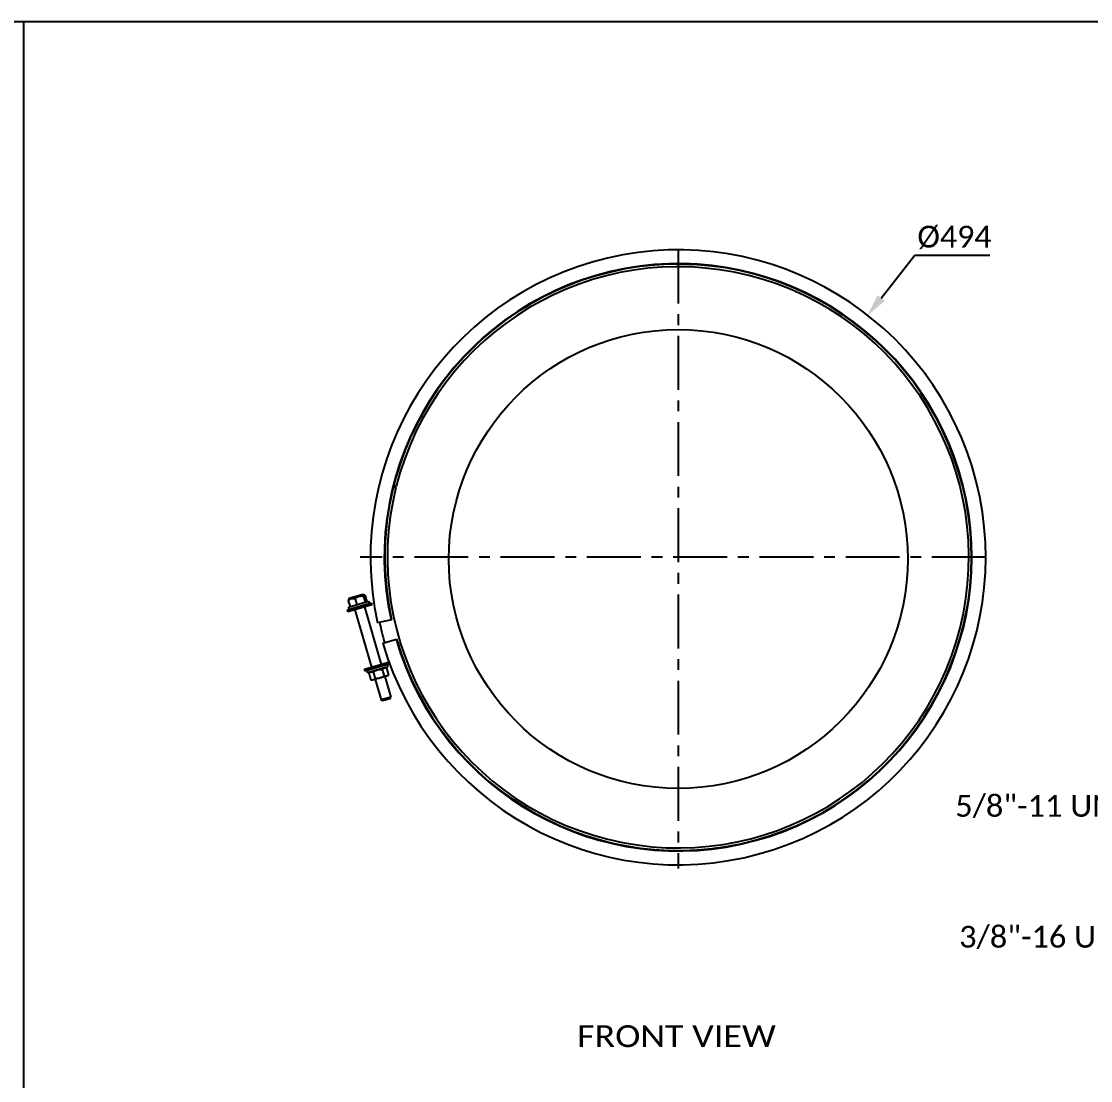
# Model space of a CAD drawing. Header units: millimetres. Extents: x 971 to 5173, y 8 to 3808.
# Drawn here: x 3071 to 3930, y 2957 to 3808 of the extents above; entities that cross this region are included whole.
import ezdxf
from ezdxf.enums import TextEntityAlignment as Align

# ---------------------------------------------------------------- set-up
doc = ezdxf.new("R2010")
doc.units = ezdxf.units.MM
doc.header["$LTSCALE"] = 115.5
doc.header["$PDMODE"] = 3
doc.header["$PDSIZE"] = 8
doc.linetypes.add('CENTER', pattern=[0.6, 0.375, -0.075, 0.075, -0.075])
doc.layers.get('0').update_dxf_attribs({"linetype": 'CONTINUOUS'})
doc.layers.get('Defpoints').update_dxf_attribs({"linetype": 'CONTINUOUS'})
doc.styles.get("Standard").update_dxf_attribs({"font": 'calibri.ttf'})
doc.dimstyles.new('DIMSTYLE_3', dxfattribs={"dimtxt": 17.5, "dimasz": 17.5, "dimexe": 1.5, "dimexo": 1, "dimtad": 1, "dimdec": 0, "dimdsep": 46, "dimtxsty": 'Standard', "dimblk": '_FILLED', "dimblk1": '_FILLED', "dimblk2": '_FILLED', "dimcen": 0.09, "dimazin": 2, "dimtp": 0.01, "dimtm": 0.01, "dimtfac": 1, "dimtdec": 0, "dimtofl": 0, "dimtmove": 0, "dimatfit": 1, "dimldrblk": '_FILLED', "dimfxl": 1, "dimtolj": 1, "dimarcsym": 0})

# ---------------------------------------------------------------- blocks, each defined once
blk = doc.blocks.new('_FILLED')
at = {"color": 0, "linetype": 'ByBlock'}
blk.add_solid([(0, 0), (-1, 0.214), (-1, -0.214)], dxfattribs=at)
blk = doc.blocks.new('*D85')
at = {"color": 0, "linetype": 'Continuous', "lineweight": -2}
for p in [(3761.72, 3585.76), (3848.95, 3619.91)]:
    blk.add_line(p, (3788.45, 3619.91), dxfattribs=at)
at = {"color": 0, "linetype": 'Continuous'}
for p, q in [((3598.55, 3377.39), (3598.73, 3377.39)), ((3598.64, 3377.3), (3598.64, 3377.48))]:
    blk.add_line(p, q, dxfattribs=at)
at = {"layer": 'Defpoints', "color": 0}
for p in [(3750.94, 3571.98), (3446.35, 3182.8)]:
    blk.add_point(p, dxfattribs=at)
at = {"color": 0, "linetype": 'ByBlock', "lineweight": -2, "xscale": 17.5, "yscale": 17.5, "zscale": 17.5, "rotation": 231.9512483959936}
blk.add_blockref('_FILLED', (3750.94, 3571.98), dxfattribs=at)
at = {"color": 0, "insert": (3790.87, 3643.87), "char_height": 17.5, "attachment_point": 1, "line_spacing_factor": 0.9}
blk.add_mtext('\\A1;%%c494', dxfattribs=at)

msp = doc.modelspace()

# ---------------------------------------------------------------- linework, layer by layer
at = {"color": 0, "linetype": 'Continuous'}
for p, q in [((973.10021, 3808.11742), (3073.10021, 3808.11742)), ((3073.10021, 2120.13555), (3073.10021, 3808.11742)), ((3073.10021, 2120.13555), (3073.10021, 3808.11742)), ((3073.10021, 3808.11742), (5173.10021, 3808.11742)), ((3370.30355, 3433.97491), (3371.99136, 3433.53237)), ((3372.23389, 3434.50258), (3370.51737, 3434.95265)), ((3333.68377, 3342.52676), (3335.07591, 3337.73804)), ((3333.71957, 3337.34373), (3350.04375, 3342.08937)), ((3334.5131, 3344.65594), (3333.88523, 3343.51338)), ((3334.5131, 3344.65594), (3345.4537, 3347.83651)), ((3339.15131, 3344.11624), (3340.54345, 3339.32752)), ((3345.4537, 3347.83651), (3346.59625, 3347.20864)), ((3345.95705, 3346.09476), (3347.3492, 3341.30603)), ((3347.29527, 3346.48379), (3348.68741, 3341.69507)), ((3350.04375, 3342.08937), (3350.54623, 3340.36093)), ((3332.78168, 3335.19656), (3351.9866, 3340.77966)), ((3332.78168, 3335.19656), (3333.25624, 3333.56414)), ((3352.46116, 3339.14724), (3333.25624, 3333.56414)), ((3333.71957, 3337.34373), (3334.22205, 3335.61529)), ((3339.01772, 3335.23907), (3352.41717, 3289.14726)), ((3346.69968, 3337.47231), (3360.09914, 3291.38051)), ((3351.9866, 3340.77966), (3352.46116, 3339.14724)), ((3368.46694, 3327.12062), (3357.23177, 3324.66688)), ((3361.36475, 3308.41083), (3372.40758, 3311.62112)), ((3346.6557, 3287.47233), (3365.86062, 3293.05544)), ((3366.33518, 3291.42302), (3347.13026, 3285.83991)), ((3364.89481, 3291.00429), (3365.39729, 3289.27584)), ((3366.33518, 3291.42302), (3365.86062, 3293.05544)), ((3347.13026, 3285.83991), (3346.6557, 3287.47233)), ((3348.57063, 3286.25865), (3349.07311, 3284.5302)), ((3365.39729, 3289.27584), (3349.07311, 3284.5302)), ((3350.19117, 3284.24869), (3350.23289, 3284.29286)), ((3350.19117, 3284.24869), (3351.76425, 3278.83758)), ((3350.99672, 3285.08942), (3350.23296, 3284.2927)), ((3365.37194, 3282.18695), (3352.89498, 3278.55975)), ((3353.71677, 3285.27363), (3355.28985, 3279.86251)), ((3360.92339, 3287.36868), (3362.49647, 3281.95757)), ((3362.97444, 3281.48997), (3367.77591, 3264.97374)), ((3363.47368, 3288.71663), (3364.54554, 3288.45355)), ((3364.49904, 3281.93515), (3364.49644, 3281.93457)), ((3364.49904, 3281.93515), (3364.49649, 3281.93441)), ((3366.17749, 3283.02768), (3364.60441, 3288.4388)), ((3365.37194, 3282.18695), (3366.1357, 3282.98367)), ((3351.82314, 3278.82264), (3351.76425, 3278.83758)), ((3352.89498, 3278.55975), (3351.82312, 3278.82283)), ((3355.29247, 3279.25673), (3360.09395, 3262.7405)), ((3367.77591, 3264.97374), (3360.09395, 3262.7405)), ((3367.09482, 3263.73434), (3367.77591, 3264.97374)), ((3361.33335, 3262.05941), (3360.09395, 3262.7405)), ((3367.09482, 3263.73434), (3361.33335, 3262.05941))]:
    msp.add_line(p, q, dxfattribs=at)
at = {"color": 0, "linetype": 'CENTER'}
for p, q in [((3598.7912, 3624.69756), (3598.7912, 3127.35223)), ((3845.8912, 3377.59756), (3343.22686, 3377.59756))]:
    msp.add_line(p, q, dxfattribs=at)
at = {"color": 0, "linetype": 'ByBlock'}
msp.add_circle((3598.7912, 3376.0249), 184.36523, dxfattribs=at)
at = {"color": 0, "linetype": 'Continuous'}
for centre, radius, start, end in [((3598.64152, 3377.39012), 247.1, 196.20980002, 192.31980002), ((3598.64152, 3377.39012), 235.99174, 196.20980002, 192.31980002), ((3598.64152, 3377.39012), 235.6, 196.20980002, 192.31980002), ((3598.64152, 3377.39012), 233.5, 166.08761384, 165.84221944), ((3341.02244, 3341.99765), 7.35773, 174.7192006, 175.87615463), ((3341.38406, 3342.10279), 7.35769, 36.54343541, 37.70040167), ((3598.64152, 3377.39012), 245.5, 192.32013172, 196.20705797)]:
    msp.add_arc(centre, radius, start, end, dxfattribs=at)
for points, knots in [([(3333.68377, 3342.52676), (3334.02029, 3342.92236), (3334.73937, 3343.65383), (3336.10687, 3344.39016), (3337.656, 3344.50173), (3338.65515, 3344.26977), (3339.15131, 3344.11625)], [0, 0, 0, 0, 0.255231388, 0.500001859, 0.74476926, 1, 1, 1, 1]), ([(3333.88524, 3343.51334), (3333.82562, 3343.40496), (3333.74768, 3343.12272), (3333.71112, 3342.83815), (3333.69594, 3342.67483)], [0, 0, 0, 0, 0.429934717, 1, 1, 1, 1]), ([(3339.15131, 3344.11624), (3339.59724, 3344.54875), (3340.54844, 3345.35257), (3342.24434, 3346.17134), (3344.11487, 3346.38937), (3345.34875, 3346.22078), (3345.95706, 3346.09476)], [0, 0, 0, 0, 0.251042655, 0.500001892, 0.748957941, 1, 1, 1, 1]), ([(3345.95705, 3346.09476), (3345.97057, 3346.28093), (3345.99646, 3346.54344), (3346.06944, 3346.86555), (3346.14445, 3347.08116), (3346.27778, 3347.261), (3346.46897, 3347.26907), (3346.55307, 3347.2323), (3346.59626, 3347.20859)], [0, 0, 0, 0, 0.366558586, 0.517950728, 0.64403039, 0.823109522, 0.90324289, 1, 1, 1, 1]), ([(3346.59626, 3347.20859), (3346.7047, 3347.14907), (3346.92181, 3346.9526), (3347.10523, 3346.73198), (3347.2056, 3346.60226)], [0, 0, 0, 0, 0.429934718, 1, 1, 1, 1]), ([(3350.23296, 3284.2927), (3350.4599, 3284.52938), (3350.82489, 3284.85547), (3351.37905, 3285.1751), (3351.81469, 3285.33914), (3352.27273, 3285.42468), (3352.91423, 3285.4408), (3353.39776, 3285.35516), (3353.71677, 3285.27363)], [0, 0, 0, 0, 0.256752084, 0.379117685, 0.499185595, 0.619412898, 0.74217837, 1, 1, 1, 1]), ([(3353.71677, 3285.27363), (3354.25308, 3285.61284), (3355.36032, 3286.23955), (3357.14245, 3286.93221), (3359.01815, 3287.30316), (3360.28882, 3287.3675), (3360.92339, 3287.36868)], [0, 0, 0, 0, 0.250048709, 0.500000516, 0.749951345, 1, 1, 1, 1]), ([(3362.49647, 3281.95757), (3361.96016, 3281.61835), (3360.85335, 3280.99071), (3359.07069, 3280.29938), (3357.19522, 3279.92725), (3355.92444, 3279.86369), (3355.28985, 3279.86251)], [0, 0, 0, 0, 0.25004953, 0.500000181, 0.749950781, 1, 1, 1, 1]), ([(3360.92339, 3287.36868), (3361.16491, 3287.61604), (3361.55168, 3287.95789), (3362.13605, 3288.29657), (3362.44343, 3288.41501), (3362.59926, 3288.46046)], [0, 0, 0, 0, 0.513418109, 0.758939634, 1, 1, 1, 1]), ([(3364.49649, 3281.93441), (3364.34058, 3281.88924), (3364.01759, 3281.82442), (3363.34272, 3281.79703), (3362.83296, 3281.87824), (3362.49647, 3281.95757)], [0, 0, 0, 0, 0.241064142, 0.486586361, 1, 1, 1, 1]), ([(3362.60184, 3288.46121), (3362.75792, 3288.50659), (3363.08141, 3288.57117), (3363.75703, 3288.59884), (3364.26754, 3288.51822), (3364.60441, 3288.4388)], [0, 0, 0, 0, 0.241094151, 0.486635551, 1, 1, 1, 1]), ([(3366.17749, 3283.02768), (3365.93565, 3282.77999), (3365.54832, 3282.43773), (3364.96301, 3282.09888), (3364.65512, 3281.98052), (3364.49904, 3281.93515)], [0, 0, 0, 0, 0.513418453, 0.758933628, 1, 1, 1, 1]), ([(3355.28985, 3279.86251), (3355.06422, 3279.62261), (3354.70235, 3279.2906), (3354.15204, 3278.96029), (3353.71929, 3278.78761), (3353.26374, 3278.69219), (3352.62451, 3278.66462), (3352.14161, 3278.74465), (3351.82312, 3278.82283)], [0, 0, 0, 0, 0.257855353, 0.380609035, 0.500822413, 0.620882189, 0.743233209, 1, 1, 1, 1])]:
    msp.add_open_spline(points, degree=3, knots=knots, dxfattribs=at)

# ---------------------------------------------------------------- texts
for s, width, p, p2 in [('5/8"-11 UNC/M16(X8NOS)', 1.000854, (3821.24638, 3168.91853), (4119.83587, 3168.91853)), ('3/8"-16 UNC/M10(X8NOS)', 1.000854, (3824.38661, 3063.71548), (4122.9761, 3063.71548)), ('FRONT VIEW', 1.109888, (3517.41101, 2983.79449), (3677.15809, 2983.79449))]:
    msp.add_text(s, height=17.5, dxfattribs=dict(at, width=width)).set_placement(p, p2, align=Align.FIT)

# ---------------------------------------------------------------- dimensions: what is measured, and where the dimension line sits
dim = msp.add_diameter_dim_2p(p1=(3446.34595, 3182.80218), p2=(3750.9371, 3571.97806), text='%%c<>', dimstyle='DIMSTYLE_3', override={"dimtih": 1, "dimtoh": 1, "dimpost": '<>'}, dxfattribs=at)
dim.commit()
dim.dimension.update_dxf_attribs({"geometry": '*D85', "text_midpoint": (3819.91047, 3619.911), "dimtype": 163})

doc.saveas('drawing.dxf')
